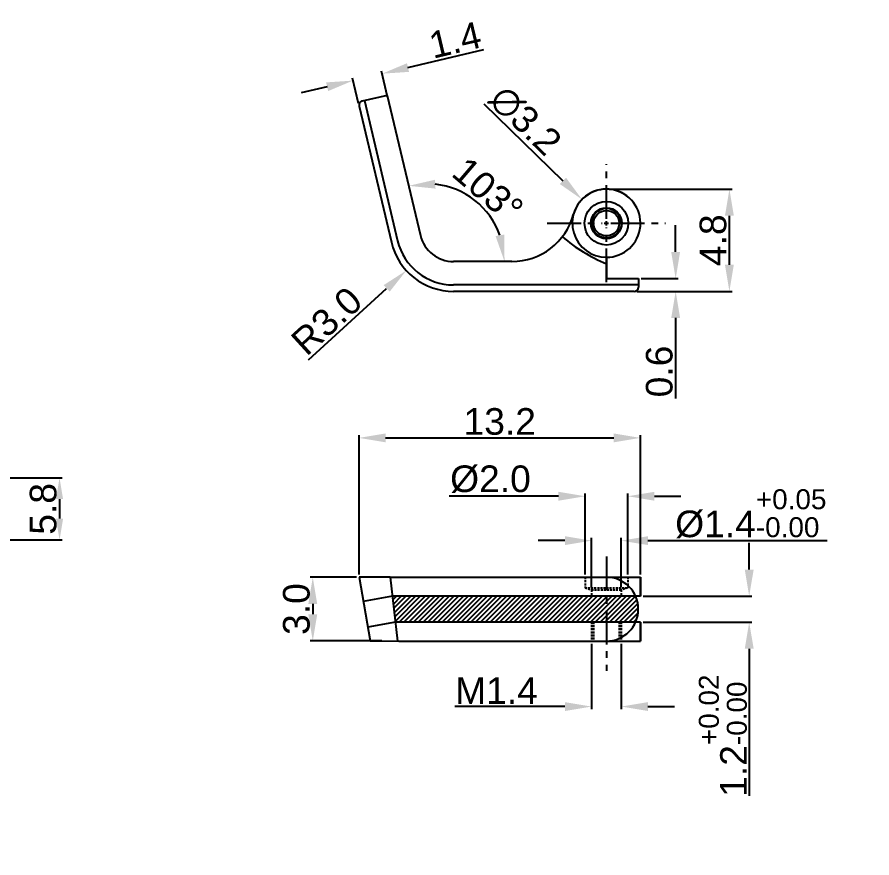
# Model space of a CAD drawing. Header units: millimetres. Extents: x 7018 to 13530, y 4187 to 5692.
# Drawn here: x 11953.6 to 12033.8, y 4994.4 to 5073.3 of the extents above; entities that cross this region are included whole.
import ezdxf

# ---------------------------------------------------------------- set-up
doc = ezdxf.new("R2010")
doc.units = ezdxf.units.MM
for name, pattern in [('CENTER', [50.8, 31.75, -6.35, 6.35, -6.35]), ('CENTER2', [28.575, 19.05, -3.175, 3.175, -3.175]), ('HIDDEN2', [0.1875, 0.125, -0.0625])]:
    doc.linetypes.add(name, pattern=pattern)
for name, color, linetype in [('Center Line', 2, 'CENTER2'), ('Dimension', 3, 'Continuous'), ('Hidden Line', 1, 'HIDDEN2')]:
    doc.layers.add(name, color=color, linetype=linetype)
doc.styles.get("Standard").update_dxf_attribs({"font": 'arial.ttf'})
doc.dimstyles.get("Standard").update_dxf_attribs({"dimtxt": 0.18, "dimasz": 0.18, "dimexe": 0.18, "dimexo": 0.0625, "dimgap": 0.09, "dimtad": 0, "dimtih": 1, "dimtoh": 1, "dimdec": 4, "dimzin": 0, "dimdsep": 46, "dimtxsty": 'Standard', "dimcen": 0.09, "dimadec": 0, "dimazin": 0, "dimtfac": 1, "dimtdec": 4, "dimtofl": 0, "dimtmove": 0, "dimatfit": 3, "dimfxl": 1, "dimtolj": 1, "dimtzin": 0, "dimarcsym": 0})
doc.dimstyles.new('Standard$0', dxfattribs={"dimtxt": 2.3, "dimasz": 2, "dimexe": 1, "dimexo": 1, "dimgap": 1, "dimtad": 1, "dimdec": 1, "dimzin": 0, "dimdsep": 46, "dimtxsty": 'Standard', "dimcen": 0, "dimclrd": 4, "dimclre": 4, "dimclrt": 4, "dimadec": 1, "dimazin": 0, "dimtfac": 1, "dimtdec": 1, "dimtofl": 0, "dimtmove": 0, "dimatfit": 0, "dimfxl": 1, "dimtfillclr": 256, "dimtolj": 1, "dimtzin": 0, "dimlwd": -1, "dimlwe": -1, "dimarcsym": 1})
doc.dimstyles.new('STANDARD$4', dxfattribs={"dimtxt": 2, "dimasz": 1.5, "dimexe": 0.5, "dimexo": 0.5, "dimgap": 0.5, "dimtad": 1, "dimtoh": 1, "dimdsep": 46, "dimtxsty": 'Standard', "dimcen": 0, "dimadec": 0, "dimazin": 0, "dimtfac": 1, "dimtofl": 0, "dimtmove": 0, "dimatfit": 3, "dimfxl": 1, "dimtolj": 1, "dimtzin": 0, "dimarcsym": 0})
pattern_1 = [(45, (6204.93705, 878.98047), (-0.224506403, 0.224506403), [])]

# ---------------------------------------------------------------- blocks, each defined once
blk = doc.blocks.new('*D3347')
at = {"layer": 'Defpoints', "color": 0, "transparency": 16777216}
for p in [(11948.159, 5030.074), (11948.158, 5024.243), (11957.587, 5024.243)]:
    blk.add_point(p, dxfattribs=at)
at = {"layer": 'Dimension', "color": 3, "transparency": 16777216}
for p, q in [((11948.409, 5030.074), (11957.837, 5030.074)), ((11957.587, 5028.074), (11957.587, 5026.243)), ((11948.408, 5024.243), (11957.837, 5024.243))]:
    blk.add_line(p, q, dxfattribs=at)
for points in [[(11957.253, 5028.074), (11957.92, 5028.074), (11957.587, 5030.074)], [(11957.253, 5026.243), (11957.92, 5026.243), (11957.587, 5024.243)]]:
    blk.add_solid(points, dxfattribs=at)
at = {"layer": 'Dimension', "transparency": 16777216, "insert": (11956.06, 5027.158), "char_height": 2.5, "attachment_point": 5, "rotation": 90}
blk.add_mtext('\\A1;5.8', dxfattribs=at)
blk = doc.blocks.new('*U3294')
at = {"layer": 'Center Line', "color": 0, "linetype": 'CENTER', "ltscale": 0.1, "transparency": 16777216}
for p, q in [((0, 0.41), (0, 5.55)), ((-5.55, 0), (-0.41, 0)), ((0.41, 0), (5.55, 0)), ((0, -5.55), (0, -0.41))]:
    blk.add_line(p, q, dxfattribs=at)
at = {"layer": 'Center Line', "color": 0, "linetype": 'Continuous', "ltscale": 0.1, "transparency": 16777216}
for p, q in [((-0.205, 0), (0.205, 0)), ((0, -0.205), (0, 0.205))]:
    blk.add_line(p, q, dxfattribs=at)
blk = doc.blocks.new('*D3353')
at = {"layer": 'Defpoints', "color": 0, "transparency": 16777216}
for p in [(12008.915, 5057.185), (12020.459, 5057.185), (12011.515, 5047.585)]:
    blk.add_point(p, dxfattribs=at)
at = {"layer": 'Dimension', "color": 3, "transparency": 16777216}
for p, q in [((12009.165, 5057.185), (12020.709, 5057.185)), ((12020.459, 5050.085), (12020.459, 5054.685)), ((12011.765, 5047.585), (12020.709, 5047.585))]:
    blk.add_line(p, q, dxfattribs=at)
for points in [[(12020.042, 5054.685), (12020.875, 5054.685), (12020.459, 5057.185)], [(12020.042, 5050.085), (12020.875, 5050.085), (12020.459, 5047.585)]]:
    blk.add_solid(points, dxfattribs=at)
at = {"layer": 'Dimension', "transparency": 16777216, "insert": (12018.932, 5052.385), "char_height": 2.5, "attachment_point": 5, "rotation": 90}
blk.add_mtext('\\A1;4.8', dxfattribs=at)
blk = doc.blocks.new('*D3354')
at = {"layer": 'Defpoints', "color": 0, "transparency": 16777216}
for p in [(12011.915, 5048.787), (12011.515, 5047.585), (12015.415, 5047.585)]:
    blk.add_point(p, dxfattribs=at)
at = {"layer": 'Dimension', "color": 3, "transparency": 16777216}
for p, q in [((12015.415, 5051.287), (12015.415, 5053.787)), ((12012.165, 5048.787), (12015.665, 5048.787)), ((12011.765, 5047.585), (12015.665, 5047.585)), ((12015.415, 5045.085), (12015.415, 5037.535))]:
    blk.add_line(p, q, dxfattribs=at)
for points in [[(12014.998, 5051.287), (12015.831, 5051.287), (12015.415, 5048.787)], [(12014.998, 5045.085), (12015.831, 5045.085), (12015.415, 5047.585)]]:
    blk.add_solid(points, dxfattribs=at)
at = {"layer": 'Dimension', "transparency": 16777216, "insert": (12013.888, 5040.06), "char_height": 2.5, "attachment_point": 5, "rotation": 90}
blk.add_mtext('\\A1;0.6', dxfattribs=at)
blk = doc.blocks.new('*D3355')
at = {"layer": 'Defpoints', "color": 0, "transparency": 16777216}
for p in [(12006.623, 5056.218), (12011.207, 5051.752)]:
    blk.add_point(p, dxfattribs=at)
at = {"layer": 'Dimension', "color": 3, "transparency": 16777216}
blk.add_line((11997.418, 5065.186), (12004.833, 5057.963), dxfattribs=at)
blk.add_solid([(12005.123, 5058.261), (12004.542, 5057.664), (12006.623, 5056.218)], dxfattribs=at)
at = {"layer": 'Dimension', "transparency": 16777216, "insert": (12001.306, 5063.627), "char_height": 2.5, "attachment_point": 5, "rotation": 315.74816}
blk.add_mtext('\\A1;∅3.2', dxfattribs=at)
blk = doc.blocks.new('*D3356')
at = {"layer": 'Defpoints', "color": 0, "transparency": 16777216}
for p in [(11987.858, 5068.023), (11988.429, 5065.619), (11985.705, 5064.972)]:
    blk.add_point(p, dxfattribs=at)
at = {"layer": 'Dimension', "color": 3, "transparency": 16777216}
for p, q in [((11990.291, 5068.601), (11997.399, 5070.288)), ((11988.371, 5065.862), (11987.801, 5068.267)), ((11985.647, 5065.216), (11985.076, 5067.62)), ((11982.702, 5066.8), (11980.269, 5066.222))]:
    blk.add_line(p, q, dxfattribs=at)
for points in [[(11990.195, 5069.006), (11990.387, 5068.195), (11987.858, 5068.023)], [(11982.605, 5067.205), (11982.798, 5066.394), (11985.134, 5067.377)]]:
    blk.add_solid(points, dxfattribs=at)
at = {"layer": 'Dimension', "transparency": 16777216, "insert": (11994.714, 5071.197), "char_height": 2.5, "attachment_point": 5, "rotation": 13.35008}
blk.add_mtext('\\A1;1.4', dxfattribs=at)
blk = doc.blocks.new('*D3357')
at = {"layer": 'Defpoints', "color": 0, "transparency": 16777216}
for p in [(11994.574, 5053.585), (11990.138, 5049.545)]:
    blk.add_point(p, dxfattribs=at)
at = {"layer": 'Dimension', "color": 3, "transparency": 16777216}
blk.add_line((11980.945, 5041.17), (11988.29, 5047.861), dxfattribs=at)
blk.add_solid([(11988.01, 5048.169), (11988.571, 5047.553), (11990.138, 5049.545)], dxfattribs=at)
at = {"layer": 'Dimension', "transparency": 16777216, "insert": (11982.665, 5044.803), "char_height": 2.5, "attachment_point": 5, "rotation": 42.33358}
blk.add_mtext('\\A1;R3.0', dxfattribs=at)
blk = doc.blocks.new('*D3358')
at = {"layer": 'Defpoints', "color": 0, "transparency": 16777216}
for p in [(11988.343, 5065.983), (11994.675, 5057.203), (11991.46, 5052.846), (11994.574, 5050.385), (12000.034, 5050.385)]:
    blk.add_point(p, dxfattribs=at)
at = {"layer": 'Dimension', "color": 3, "transparency": 16777216}
blk.add_arc((11992.044, 5050.385), 7.308, 19.69644, 83.65364, dxfattribs=at)
for points in [[(11992.878, 5057.233), (11992.827, 5058.065), (11990.357, 5057.496)], [(11999.335, 5052.92), (11998.514, 5052.777), (11999.353, 5050.385)]]:
    blk.add_solid(points, dxfattribs=at)
at = {"layer": 'Dimension', "transparency": 16777216, "insert": (11997.791, 5057.096), "char_height": 2.5, "attachment_point": 5, "rotation": 319.42379}
blk.add_mtext('\\A1;103°', dxfattribs=at)
blk = doc.blocks.new('*D3359')
at = {"layer": 'Defpoints', "color": 0, "transparency": 16777216}
for p in [(12010.915, 5028.346), (12006.915, 5020.743), (12010.915, 5020.743)]:
    blk.add_point(p, dxfattribs=at)
at = {"layer": 'Dimension', "color": 3, "transparency": 16777216}
for p, q in [((12004.415, 5028.346), (11994.152, 5028.346)), ((12006.915, 5020.993), (12006.915, 5028.596)), ((12010.915, 5020.993), (12010.915, 5028.596)), ((12013.415, 5028.346), (12015.915, 5028.346))]:
    blk.add_line(p, q, dxfattribs=at)
for points in [[(12004.415, 5028.762), (12004.415, 5027.929), (12006.915, 5028.346)], [(12013.415, 5028.762), (12013.415, 5027.929), (12010.915, 5028.346)]]:
    blk.add_solid(points, dxfattribs=at)
at = {"layer": 'Dimension', "transparency": 16777216, "insert": (11998.034, 5029.942), "char_height": 2.5, "attachment_point": 5}
blk.add_mtext('\\A1;%%C2.0', dxfattribs=at)
blk = doc.blocks.new('*D3360')
at = {"layer": 'Defpoints', "color": 0, "transparency": 16777216}
for p in [(12012.111, 5018.963), (12012.111, 5016.523), (12022.319, 5016.523)]:
    blk.add_point(p, dxfattribs=at)
at = {"layer": 'Dimension', "color": 3, "transparency": 16777216}
for p, q in [((12022.319, 5021.463), (12022.319, 5023.963)), ((12012.361, 5018.963), (12022.569, 5018.963)), ((12012.361, 5016.523), (12022.569, 5016.523)), ((12022.319, 5014.023), (12022.319, 5000.204))]:
    blk.add_line(p, q, dxfattribs=at)
for points in [[(12021.902, 5021.463), (12022.736, 5021.463), (12022.319, 5018.963)], [(12021.902, 5014.023), (12022.736, 5014.023), (12022.319, 5016.523)]]:
    blk.add_solid(points, dxfattribs=at)
at = {"layer": 'Dimension', "transparency": 16777216, "insert": (12019.842, 5005.864), "char_height": 2.5, "attachment_point": 5, "rotation": 90}
blk.add_mtext('1.2{\\H1.875;\\S+0.02^ -0.00;}', dxfattribs=at)
blk = doc.blocks.new('*D3361')
at = {"layer": 'Defpoints', "color": 0, "transparency": 16777216}
for p in [(11985.694, 5020.743), (11981.355, 5014.763), (11988.086, 5014.763)]:
    blk.add_point(p, dxfattribs=at)
at = {"layer": 'Dimension', "color": 3, "transparency": 16777216}
for p, q in [((11985.444, 5020.743), (11981.105, 5020.743)), ((11981.355, 5018.243), (11981.355, 5017.263)), ((11987.836, 5014.763), (11981.105, 5014.763))]:
    blk.add_line(p, q, dxfattribs=at)
for points in [[(11980.938, 5018.243), (11981.771, 5018.243), (11981.355, 5020.743)], [(11980.938, 5017.263), (11981.771, 5017.263), (11981.355, 5014.763)]]:
    blk.add_solid(points, dxfattribs=at)
at = {"layer": 'Dimension', "transparency": 16777216, "insert": (11979.827, 5017.753), "char_height": 2.5, "attachment_point": 5, "rotation": 90}
blk.add_mtext('\\A1;3.0', dxfattribs=at)
blk = doc.blocks.new('*D3362')
at = {"layer": 'Defpoints', "color": 0, "transparency": 16777216}
for p in [(12012.111, 5033.826), (11985.694, 5020.743), (12012.111, 5020.743)]:
    blk.add_point(p, dxfattribs=at)
at = {"layer": 'Dimension', "color": 3, "transparency": 16777216}
for p, q in [((11985.694, 5020.993), (11985.694, 5034.076)), ((11988.194, 5033.826), (12009.611, 5033.826)), ((12012.111, 5020.993), (12012.111, 5034.076))]:
    blk.add_line(p, q, dxfattribs=at)
for points in [[(11988.194, 5034.243), (11988.194, 5033.409), (11985.694, 5033.826)], [(12009.611, 5034.243), (12009.611, 5033.409), (12012.111, 5033.826)]]:
    blk.add_solid(points, dxfattribs=at)
at = {"layer": 'Dimension', "transparency": 16777216, "insert": (11998.903, 5035.353), "char_height": 2.5, "attachment_point": 5}
blk.add_mtext('\\A1;13.2', dxfattribs=at)
blk = doc.blocks.new('*D3363')
at = {"layer": 'Defpoints', "color": 0, "transparency": 16777216}
for p in [(12007.515, 5014.743), (12010.315, 5014.743), (12007.515, 5008.597)]:
    blk.add_point(p, dxfattribs=at)
at = {"layer": 'Dimension', "color": 3, "transparency": 16777216}
for p, q in [((12007.515, 5014.493), (12007.515, 5008.347)), ((12010.315, 5014.493), (12010.315, 5008.347)), ((12005.015, 5008.597), (11994.679, 5008.597)), ((12012.815, 5008.597), (12015.315, 5008.597))]:
    blk.add_line(p, q, dxfattribs=at)
for points in [[(12005.015, 5009.013), (12005.015, 5008.18), (12007.515, 5008.597)], [(12012.815, 5009.013), (12012.815, 5008.18), (12010.315, 5008.597)]]:
    blk.add_solid(points, dxfattribs=at)
at = {"layer": 'Dimension', "transparency": 16777216, "insert": (11998.597, 5010.102), "char_height": 2.5, "attachment_point": 5}
blk.add_mtext('\\A1;M1.4', dxfattribs=at)
blk = doc.blocks.new('*D3364')
at = {"layer": 'Defpoints', "color": 0, "transparency": 16777216}
for p in [(12010.315, 5024.177), (12007.515, 5019.543), (12010.315, 5019.543)]:
    blk.add_point(p, dxfattribs=at)
at = {"layer": 'Dimension', "color": 3, "transparency": 16777216}
for p, q in [((12005.015, 5024.177), (12002.515, 5024.177)), ((12007.515, 5019.793), (12007.515, 5024.427)), ((12010.315, 5019.793), (12010.315, 5024.427)), ((12012.815, 5024.177), (12029.622, 5024.177))]:
    blk.add_line(p, q, dxfattribs=at)
for points in [[(12005.015, 5024.594), (12005.015, 5023.761), (12007.515, 5024.177)], [(12012.815, 5024.594), (12012.815, 5023.761), (12010.315, 5024.177)]]:
    blk.add_solid(points, dxfattribs=at)
at = {"layer": 'Dimension', "transparency": 16777216, "insert": (12022.469, 5026.705), "char_height": 2.5, "attachment_point": 5}
blk.add_mtext('%%c1.4{\\H1.875;\\S+0.05^ -0.00;}', dxfattribs=at)

msp = doc.modelspace()

# ---------------------------------------------------------------- hatches: boundary and pattern name
h = msp.add_hatch()
h.set_pattern_fill('ANSI31', color=6, scale=0.1)
h.set_pattern_definition(pattern_1)
h.paths.add_polyline_path([(12008.911, 5016.523), (12008.911, 5018.963), (11988.832, 5018.963), (11989.115, 5016.523)])
h = msp.add_hatch()
h.set_pattern_fill('ANSI31', color=6, scale=0.1)
h.set_pattern_definition(pattern_1)
h.paths.add_polyline_path([(12008.911, 5018.963), (12008.911, 5016.523), (12011.652, 5016.523, 0.212517), (12011.652, 5018.963)])

# ---------------------------------------------------------------- linework, layer by layer
for p, q in [((11988.343, 5065.983), (11986.006, 5065.455)), ((11988.343, 5065.983), (11991.46, 5052.846)), ((11986.197, 5065.498), (11989.32, 5052.338)), ((11985.705, 5064.972), (11988.736, 5052.2)), ((11988.709, 5064.428), (11988.711, 5064.429)), ((12010.365, 5053.985), (12010.365, 5053.985)), ((12008.915, 5050.785), (12008.915, 5049.2)), ((12008.915, 5050.785), (12008.915, 5048.787)), ((12000.034, 5050.385), (11994.574, 5050.385)), ((12011.915, 5048.185), (11994.568, 5048.185)), ((12008.915, 5048.787), (12011.915, 5048.787)), ((12011.915, 5048.787), (12011.915, 5047.985)), ((12011.515, 5047.585), (11994.574, 5047.585)), ((11988.626, 5020.743), (11985.694, 5020.743)), ((11985.694, 5020.743), (11986.753, 5014.784)), ((11988.625, 5020.75), (11989.321, 5014.743)), ((11988.626, 5020.743), (12012.111, 5020.743)), ((12012.111, 5018.963), (12012.111, 5020.743)), ((12012.111, 5020.743), (12012.111, 5018.963)), ((11988.828, 5018.963), (11986.091, 5018.477)), ((11988.832, 5018.963), (11988.828, 5018.963)), ((12012.111, 5018.963), (11988.832, 5018.963)), ((11989.115, 5016.523), (11986.521, 5016.062)), ((12012.111, 5016.523), (11989.115, 5016.523)), ((12012.111, 5014.743), (12012.111, 5016.523)), ((12012.111, 5016.523), (12012.111, 5014.743)), ((11986.753, 5014.784), (11989.419, 5014.743)), ((11989.419, 5014.743), (12012.111, 5014.743))]:
    msp.add_line(p, q)
for radius in [2.05, 1.45, 1.4, 1.2]:
    msp.add_circle((12008.915, 5053.985), radius)
for centre, radius, start, end in [((11986.094, 5065.065), 0.4, 102.73686, 193.35008), ((12008.915, 5053.985), 3.2, 50, 270), ((12008.915, 5053.985), 3.2, 270, 164.87833), ((12008.915, 5053.985), 1.4, 359.99999, 270), ((12000.034, 5056.385), 6, 270, 344.87833), ((11994.574, 5053.585), 6, 193.35008, 270), ((11994.574, 5053.585), 5.4, 193.35008, 270), ((11994.574, 5053.585), 3.2, 193.35008, 270), ((12014.574, 5064.077), 15, 229.24007, 247.83723), ((12011.515, 5047.985), 0.4, 270, 0), ((12008.911, 5017.743), 3, 270, 90)]:
    msp.add_arc(centre, radius, start, end)
at = {"layer": 'Center Line', "linetype": 'CENTER', "ltscale": 0.1}
msp.add_line((12008.911, 5022.687), (12008.911, 5011.941), dxfattribs=at)
at = {"layer": 'Hidden Line', "color": 1, "ltscale": 1.5}
for p, q in [((12006.915, 5020.743), (12006.915, 5019.743)), ((12010.915, 5020.743), (12010.915, 5019.743)), ((12006.915, 5019.743), (12010.915, 5019.743)), ((12006.915, 5019.743), (12007.515, 5019.543)), ((12007.515, 5019.543), (12007.515, 5018.963)), ((12007.515, 5019.543), (12010.315, 5019.543)), ((12010.915, 5019.743), (12010.315, 5019.543)), ((12010.315, 5019.543), (12010.315, 5018.963)), ((12007.515, 5016.523), (12007.515, 5014.743)), ((12007.715, 5016.523), (12007.715, 5014.743)), ((12010.115, 5016.523), (12010.115, 5014.743)), ((12010.315, 5016.523), (12010.315, 5014.743))]:
    msp.add_line(p, q, dxfattribs=at)

# ---------------------------------------------------------------- block references
at = {"layer": 'Center Line', "linetype": 'CENTER', "ltscale": 0.1}
msp.add_blockref('*U3294', (12008.915, 5053.985), dxfattribs=at)

# ---------------------------------------------------------------- dimensions: what is measured, and where the dimension line sits
at = {"layer": 'Dimension'}
dim = msp.add_aligned_dim(p1=(11985.705, 5064.972), p2=(11988.429, 5065.619), distance=2.471, dimstyle='Standard$0', override={"dimtxt": 2.5, "dimasz": 2.5, "dimexe": 0.25, "dimexo": 0.25, "dimgap": 0.25, "dimlfac": 0.5, "dimclrd": 3, "dimclre": 3, "dimclrt": 256, "dimadec": 2, "dimtdec": 2, "dimatfit": 3}, dxfattribs=at)
dim.commit()
dim.dimension.update_dxf_attribs({"geometry": '*D3356', "text_midpoint": (11994.714, 5071.197)})
dim = msp.add_diameter_dim_2p(p1=(12011.207, 5051.752), p2=(12006.623, 5056.218), dimstyle='Standard', override={"dimtxt": 2.5, "dimasz": 2.5, "dimexe": 0.25, "dimexo": 0.25, "dimgap": 0.25, "dimtad": 1, "dimtih": 0, "dimtoh": 0, "dimdec": 1, "dimlfac": 0.5, "dimcen": 0, "dimclrd": 3, "dimclre": 3, "dimclrt": 256, "dimadec": 2, "dimtdec": 2, "dimtfillclr": 256, "dimlwd": 65535, "dimlwe": 65535, "dimarcsym": 1}, dxfattribs=at)
dim.commit()
dim.dimension.update_dxf_attribs({"geometry": '*D3355', "text_midpoint": (12000.192, 5062.483), "dimtype": 163})
dim = msp.add_angular_dim_2l(base=(11994.675, 5057.203), line1=((11988.343, 5065.983), (11991.46, 5052.846)), line2=((12000.034, 5050.385), (11994.574, 5050.385)), dimstyle='Standard', override={"dimtxt": 2.5, "dimasz": 2.5, "dimexe": 0.25, "dimexo": 0.25, "dimgap": 0.25, "dimtad": 1, "dimtih": 0, "dimtoh": 0, "dimdec": 1, "dimlfac": 0.5, "dimcen": 0, "dimclrd": 3, "dimclre": 3, "dimclrt": 256, "dimtdec": 2, "dimtfillclr": 256, "dimlwd": 65535, "dimlwe": 65535, "dimarcsym": 1}, dxfattribs=at)
dim.commit()
dim.dimension.update_dxf_attribs({"geometry": '*D3358', "text_midpoint": (11996.798, 5055.936), "dimtype": 162})
for base, p1, p2, picture, middle in [((12020.459, 5057.185), (12011.515, 5047.585), (12008.915, 5057.185), '*D3353', (12020.459, 5052.385)), ((11981.355, 5014.763), (11985.694, 5020.743), (11988.086, 5014.763), '*D3361', (11981.355, 5017.753))]:
    dim = msp.add_linear_dim(base=base, p1=p1, p2=p2, angle=90, dimstyle='Standard$0', override={"dimtxt": 2.5, "dimasz": 2.5, "dimexe": 0.25, "dimexo": 0.25, "dimgap": 0.25, "dimlfac": 0.5, "dimclrd": 3, "dimclre": 3, "dimclrt": 256, "dimadec": 2, "dimtdec": 2, "dimatfit": 3}, dxfattribs=at)
    dim.commit()
    dim.dimension.update_dxf_attribs({"geometry": picture, "text_midpoint": middle, "dimtype": 160})
for base, p1, p2, override, picture, middle in [((12015.415, 5047.585), (12011.915, 5048.787), (12011.515, 5047.585), {"dimtxt": 2.5, "dimasz": 2.5, "dimexe": 0.25, "dimexo": 0.25, "dimgap": 0.25, "dimlfac": 0.5, "dimclrd": 3, "dimclre": 3, "dimclrt": 256, "dimadec": 2, "dimtdec": 2, "dimatfit": 3}, '*D3354', (12013.888, 5040.06)), ((11957.587, 5024.243), (11948.159, 5030.074), (11948.158, 5024.243), {"dimtxt": 2.5, "dimexe": 0.25, "dimexo": 0.25, "dimgap": 0.25, "dimclrd": 3, "dimclre": 3, "dimclrt": 256, "dimadec": 2, "dimtdec": 2, "dimatfit": 3}, '*D3347', (11956.06, 5027.158)), ((12022.319, 5016.523), (12012.111, 5018.963), (12012.111, 5016.523), {"dimtxt": 2.5, "dimasz": 2.5, "dimexe": 0.25, "dimexo": 0.25, "dimgap": 0.25, "dimtad": 3, "dimlfac": 0.5, "dimclrd": 3, "dimclre": 3, "dimclrt": 256, "dimadec": 2, "dimtol": 1, "dimtp": 0.02, "dimtm": 1e-09, "dimtfac": 0.75, "dimtdec": 2, "dimatfit": 3, "dimtolj": 0}, '*D3360', (12019.842, 5005.864))]:
    dim = msp.add_linear_dim(base=base, p1=p1, p2=p2, angle=90, dimstyle='Standard$0', override=override, dxfattribs=at)
    dim.commit()
    dim.dimension.update_dxf_attribs({"geometry": picture, "text_midpoint": middle})
dim = msp.add_radius_dim(center=(11994.574, 5053.585), mpoint=(11990.138, 5049.545), dimstyle='STANDARD$4', override={"dimtxt": 2.5, "dimasz": 2.5, "dimexe": 0.25, "dimexo": 0.25, "dimgap": 0.25, "dimtoh": 0, "dimdec": 1, "dimlfac": 0.5, "dimzin": 0, "dimclrd": 3, "dimclre": 3, "dimclrt": 256, "dimadec": 2, "dimtfillclr": 256, "dimlwd": 65535, "dimlwe": 65535, "dimarcsym": 1}, dxfattribs=at)
dim.commit()
dim.dimension.update_dxf_attribs({"geometry": '*D3357', "text_midpoint": (11982.665, 5044.803)})
dim = msp.add_linear_dim(base=(12012.111, 5033.826), p1=(11985.694, 5020.743), p2=(12012.111, 5020.743), dimstyle='Standard$0', override={"dimtxt": 2.5, "dimasz": 2.5, "dimexe": 0.25, "dimexo": 0.25, "dimgap": 0.25, "dimlfac": 0.5, "dimclrd": 3, "dimclre": 3, "dimclrt": 256, "dimadec": 2, "dimtdec": 2, "dimatfit": 3}, dxfattribs=at)
dim.commit()
dim.dimension.update_dxf_attribs({"geometry": '*D3362', "text_midpoint": (11998.903, 5033.826), "dimtype": 160})
dim = msp.add_linear_dim(base=(12010.915, 5028.346), p1=(12006.915, 5020.743), p2=(12010.915, 5020.743), text='%%C<>', dimstyle='Standard$0', override={"dimtxt": 2.5, "dimasz": 2.5, "dimexe": 0.25, "dimexo": 0.25, "dimgap": 0.25, "dimlfac": 0.5, "dimclrd": 3, "dimclre": 3, "dimclrt": 256, "dimadec": 2, "dimtdec": 2, "dimatfit": 3}, dxfattribs=at)
dim.commit()
dim.dimension.update_dxf_attribs({"geometry": '*D3359', "text_midpoint": (11998.034, 5028.346), "dimtype": 160})
dim = msp.add_linear_dim(base=(12010.315, 5024.177), p1=(12007.515, 5019.543), p2=(12010.315, 5019.543), dimstyle='Standard$0', override={"dimtxt": 2.5, "dimasz": 2.5, "dimexe": 0.25, "dimexo": 0.25, "dimgap": 0.25, "dimtad": 3, "dimlfac": 0.5, "dimpost": '%%c<>', "dimclrd": 3, "dimclre": 3, "dimclrt": 256, "dimadec": 2, "dimtol": 1, "dimtp": 0.05, "dimtm": 1e-09, "dimtfac": 0.75, "dimtdec": 2, "dimatfit": 3, "dimtolj": 0}, dxfattribs=at)
dim.commit()
dim.dimension.update_dxf_attribs({"geometry": '*D3364', "text_midpoint": (12022.469, 5026.705)})
dim = msp.add_linear_dim(base=(12007.515, 5008.597), p1=(12010.315, 5014.743), p2=(12007.515, 5014.743), text='M<>', dimstyle='Standard$0', override={"dimtxt": 2.5, "dimasz": 2.5, "dimexe": 0.25, "dimexo": 0.25, "dimgap": 0.25, "dimlfac": 0.5, "dimclrd": 3, "dimclre": 3, "dimclrt": 256, "dimadec": 2, "dimtdec": 2, "dimatfit": 3}, dxfattribs=at)
dim.commit()
dim.dimension.update_dxf_attribs({"geometry": '*D3363', "text_midpoint": (11998.597, 5010.102)})

doc.saveas('drawing.dxf')
